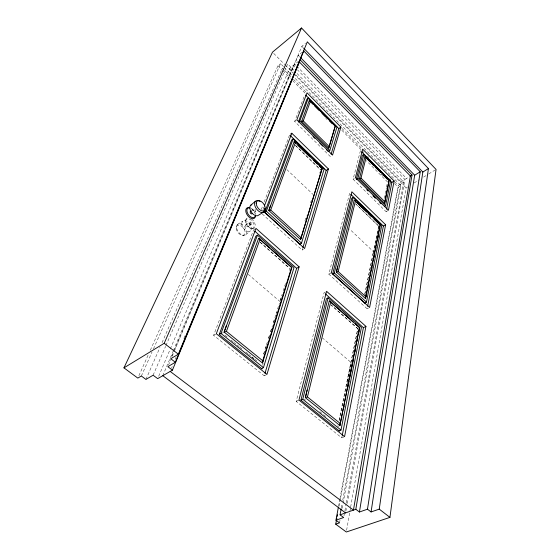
<?xml version="1.0" encoding="UTF-8"?>
<svg xmlns="http://www.w3.org/2000/svg" width="560" height="560" viewBox="0 0 560 560"><rect width="100%" height="100%" fill="white"/><g stroke="black" fill="none" stroke-linecap="round" stroke-linejoin="round"><path stroke-width="0.42" stroke-dasharray="2.8 2.1" d="M252.658 228.746L251.825 228.557A5.565 3.374 54.1 0 1 245.651 221.2L245.721 220.423M373.296 252.371L372.799 255.283L378.742 226.058L355.845 203.868M347.06 384.356L347.508 381.78M347.655 380.926L350.896 362.327L322.476 337.96M346.619 530.278L350.504 507.913M350.651 507.052L406.119 187.894L407.582 186.991M345.856 511.182L346.619 506.884M347.235 503.447L404.88 179.452L297.549 69.881M343.98 515.795L344.288 514.08M344.904 510.636L346.136 503.755M346.29 502.894L403.711 182.077L296.219 72.639M341.334 507.948L342.125 503.65M342.755 500.206L401.044 181.846L409.01 176.869M339.535 522.858L340.004 520.275M342.195 508.235L342.979 503.93M343.14 503.069L400.96 185.647L294.686 77.938M338.52 506.478L339.801 499.611M339.955 498.75L398.307 185.444L403.711 182.077M339.066 506.128L398.286 187.313L400.96 185.647M360.444 150.64L353.108 179.2L386.113 211.694L386.442 210.014M325.332 292.012L324.086 292.719L296.198 401.394L341.754 437.843L342.09 436.135M349.615 193.228L328.846 274.169L367.136 308.784L367.465 307.083M339.073 420.441L357.742 328.678L331.324 305.312M364.728 294.35L373.072 253.351M378.742 226.058L373.415 251.643L349.517 228.984M384.174 198.541L386.365 187.775M386.533 186.949L387.541 181.979L366.387 160.685M339.248 420.35L357.896 328.601L330.827 304.654M364.868 294.308L372.456 256.984M236.243 227.689L236.551 226.611M254.751 229.208L253.526 230.027L213.619 335.314L264.215 375.802L264.719 374.136M262.22 213.941L302.162 250.047L302.666 248.395M262.654 365.253L263.172 363.587M263.599 354.067L267.491 341.544M268.527 338.212L269.563 334.873M270.599 331.534L272.412 325.689M273.448 322.35L276.556 312.34M277.592 309.001L279.405 303.156M280.175 300.671L282.205 294.14M283.22 290.871L285.502 283.521M289.555 270.452L290.066 268.821L260.099 242.319M304.962 220.822L306.495 215.887M310.583 202.727L311.605 199.43M319.711 173.299L320.474 170.856M263.732 354.088L264.495 351.61M265.524 348.313L266.805 344.183M268.597 338.401L269.619 335.104M270.641 331.8L271.67 328.496M273.462 322.721L274.484 319.417M276.276 313.642L277.305 310.338M280.392 300.384L281.428 297.052M262.962 209.818L263.788 207.62L261.401 209.258L262.948 205.17M264.187 201.901L289.604 134.855M330.372 156.59L294.679 121.45L304.633 95.186M171.542 368.2L172.207 366.583M175.224 359.317L176.225 356.895M183.918 338.31L184.919 335.888M171.731 356.3L174.097 350.665M174.433 349.86L301.854 46.284L305.494 43.323M168.497 365.05L170.87 359.401M172.221 356.174L173.908 352.142M174.251 351.337L298.347 55.3L301.742 52.556M162.806 375.69L172.97 351.519M173.313 350.714L293.279 65.527L295.106 67.396M158.704 376.229L169.981 349.72M170.317 348.915L289.534 68.53L298.648 61.215M153.111 375.228L165.592 346.346M165.942 345.541L287.665 63.931L293.776 70.147M145.929 379.407L159.964 347.403M162.071 342.601L282.408 68.18L290.99 76.867M141.351 376.012L152.033 352.044M153.454 348.852L280.56 63.623L283.633 66.731M138.887 375.711L148.183 354.991M150.325 350.21L277.963 65.737L280.56 63.623M245.903 234.57L250.537 230.783M294.679 121.45L296.296 120.239M250.838 211.288L254.415 208.978L255.479 209.902L255.71 211.148L253.652 212.639M245.511 225.12L250.292 221.956L251.342 222.866L251.566 224.098L247.611 226.919L246.785 227.262L245.728 226.359L245.511 225.12L246.344 224.784L247.394 225.687L247.611 226.919M353.108 179.2L354.27 178.437M237.433 224.455L242.578 221.249M302.162 250.047L303.38 249.298M414.148 182.938L419.258 179.788M423.64 177.086L428.022 174.384M428.75 173.929L436.051 169.428M386.113 211.694L387.863 210.63M213.619 335.314L215.642 334.131M222.362 333.123L223.552 332.43M328.846 274.169L331.296 272.748M367.136 308.784L368.368 308.133M264.215 375.802L266.966 374.381M296.198 401.394L298.97 400.064M339.885 425.537L338.023 426.349L336.672 425.257M341.754 437.843L344.561 436.653M251.566 224.098L250.74 224.434L249.683 223.531L249.466 222.292M255.71 211.148L254.87 211.47L253.806 210.546L253.575 209.293M242.655 235.34A5.768 3.563 54 0 0 243.152 227.598A5.768 3.563 54 0 0 236.236 227.731A5.768 3.563 54 0 0 242.655 235.34L243.915 235.403A6.622 4.088 54 0 0 244.475 226.52A6.622 4.088 54 0 0 236.551 226.674A6.622 4.088 54 0 0 243.915 235.403M225.05 335.293L227.066 336.917M231.091 340.165L233.107 341.789M233.779 342.335L236.467 344.498M237.139 345.037L239.155 346.661M239.827 347.207L241.843 348.831M245.875 352.079L247.891 353.703M248.563 354.242L251.251 356.412M251.923 356.951L253.939 358.575M254.611 359.121L257.299 361.284M304.185 399.077L305.543 400.169M319.753 411.621L325.843 416.528M251.762 357.042L253.778 358.666M248.283 274.365L279.923 301.49M260.253 242.221L289.562 268.149M286.867 169.596L313.131 194.495M295.204 145.075L320.859 169.946M295.694 145.782L320.726 170.037M355.712 203.952L378.602 226.142M277.963 65.737L282.254 70.077M282.87 70.7L290.241 78.141M292.691 80.626L304.969 93.03M341.803 130.249L361.452 150.094M362.061 150.717L363.902 152.579M367.591 156.303L368.816 157.542M389.69 178.633L390.915 179.872M394.597 183.589L398.286 187.313M325.808 118.23L327.026 119.462M381.122 174.181L382.333 175.399M284.249 67.354L291.62 74.83M293.447 79.352L306.32 92.379M341.887 128.366L361.508 148.218M394.625 181.72L398.307 185.444M289.534 68.53L293.209 72.261M295.666 74.753L401.044 181.846M273.714 53.41L284.746 64.617M285.362 65.24L293.328 73.332M293.944 73.955L406.119 187.894M294.868 64.246L296.086 65.499M296.702 66.122L406.511 178.43M298.347 55.3L299.565 56.553M301.854 46.284L303.065 47.544M251.524 208.768A6.328 3.794 53.7 0 1 254.919 213.192M251.475 208.446A5.635 3.374 53.7 0 1 255.479 214.452M251.412 218.813A6.258 3.794 54.1 0 1 254.821 227.556A6.258 3.794 54.1 0 1 247.436 225.456A6.258 3.794 54.1 0 1 247.674 217.749M245.651 221.2A5.565 3.374 54.1 0 1 252.238 221.137A5.565 3.374 54.1 0 1 251.825 228.557M250.971 224.525L250.138 224.861L249.088 223.958L248.871 222.719L249.697 222.383L250.747 223.286L250.971 224.525M241.766 223.328A6.237 3.808 54.1 0 0 248.689 231.553A6.237 3.808 54.1 0 0 249.172 223.223A6.237 3.808 54.1 0 0 241.766 223.328"/><path stroke-width="0.84" d="M260.036 239.288L226.422 331.366L224.147 332.08L258.636 238.266L291.62 267.281L262.738 360.752L262.472 363.027L224.147 332.08L226.415 325.507M295.428 142.352L270.711 210.042L268.821 210.553L294.168 141.582L322.182 168.343L300.587 239.463L268.821 210.553L270.501 205.59M328.762 148.12L335.216 126.168L310.45 101.185L309.26 100.513L301.63 121.282L328.762 148.12L335.216 126.168M330.715 301.931L307.433 396.914L305.354 397.656L329.28 300.874L359.499 327.446L339.885 425.537L305.354 397.656L307.041 390.019M355.516 200.725L338.163 271.53L336.406 272.069L354.242 199.92L380.212 224.707L365.463 298.515L336.406 272.069L337.694 266.119M384.587 203.357L389.074 180.495L364.903 156.618L359.485 178.521L384.587 203.357L389.074 180.495M336.833 518.161L335.713 524.174L346.318 532L389.942 517.384L436.051 169.428L301.532 28L272.489 52.164L123.949 367.864L137.816 378.098L141.351 376.012L145.929 379.407L153.111 375.228L157.682 378.637L172.431 370.153L300.258 59.927L412.034 174.979L355.817 509.278L340.074 514.829L341.18 508.809M379.246 509.131L428.442 168.56L307.314 41.839L178.367 354.214L170.716 358.715L175.364 362.271L303.772 50.918L420.238 171.766L367.472 509.201L371.07 511.952L379.246 509.131L389.942 517.384M371.07 511.952L422.842 172.046L428.442 168.56M355.817 509.278L359.422 512.015L414.68 175.238L420.238 171.766M366.184 294.28L365.463 298.515L380.212 224.707M340.627 421.253L339.885 425.537L359.499 327.446M335.713 524.174L339.535 522.858L335.958 520.212L338.359 507.332M337.155 516.439L337.47 514.724M365.939 326.375L344.561 436.653L298.97 400.064L326.585 291.305L365.939 326.375L363.419 327.677L342.258 435.281M385.637 224.742L369.607 307.475L331.296 272.748L351.841 191.793L385.637 224.742L383.397 226.079L367.633 306.229M394.128 180.957L388.444 210.273L355.425 177.681L362.677 149.128L394.128 180.957L391.881 182.371L386.603 209.181M339.129 430.857L340.991 430.052L361.431 327.418L328.104 297.836L326.431 298.774L300.923 400.155L339.521 431.172M364.826 303.023L366.464 302.148L381.801 225.169L353.192 197.365L351.708 198.317L332.689 273.889L365.162 303.331M384.552 206.444L385.616 205.793L390.53 181.125L363.916 154.266L362.376 155.295L356.51 178.591M341.53 418.887L341.873 417.179M343.763 407.778L344.106 406.07M345.485 399.231L345.828 397.523M347.718 388.122L349.09 381.283M349.44 379.575L351.33 370.167M351.673 368.459L352.359 365.043M352.702 363.335L353.563 359.058M354.935 352.219L355.278 350.511M357.168 341.11L357.511 339.402M358.89 332.563L359.233 330.855M366.205 296.184L366.891 292.761M367.752 288.491L368.095 286.776M369.467 279.937L369.81 278.229M371.707 268.821L372.05 267.113M373.94 257.705L374.283 255.997M375.662 249.151L376.005 247.443M377.895 238.035L378.238 236.327M379.61 229.488L379.96 227.773M384.804 201.684L361.011 178.115L366.107 157.325M300.923 400.155L302.764 399.28L328.104 297.836M332.689 273.889L334.32 272.944L353.192 197.365M356.3 179.424L357.889 178.388L363.916 154.266M301.511 236.145L300.587 239.463L322.182 168.343M263.655 358.848L262.472 363.027L291.872 267.722L291.62 267.281M299.124 266.84L266.966 374.381L216.314 333.732L255.969 228.389L299.124 266.84L296.646 268.338L264.971 373.303M290.696 134.043L291.795 133.238L328.405 168.938L304.598 248.542L263.333 211.141M340.914 127.106L332.542 155.092L296.835 119.84L307.013 92.799L340.914 127.106L338.821 128.597L331.114 154.119M302.918 247.562L326.193 170.443L328.405 168.938M261.632 368.592L263.452 367.633L294.028 267.596L257.474 235.144L255.836 236.229L219.226 334.516L262.073 368.942M299.887 244.146L301.497 243.138L324.128 169.106L293.132 138.978L291.662 140.049L264.754 212.296L300.251 244.482M326.501 149.8L328.335 151.613L329.777 150.605L336.973 127.071L308.28 98.119L306.894 99.169L298.368 122.045M301.63 121.282L303.254 120.897L310.45 101.185M219.226 334.516L221.018 333.466L257.474 235.144M264.754 212.296L266.343 211.211L293.132 138.978M298.851 121.688L299.803 120.981L308.28 98.119M264.404 205.982L291.795 133.238M123.949 367.864L164.213 343.294L301.532 28M250.593 205.338L255.381 201.292M409.962 176.274L412.034 174.979M264.054 211.771L258.685 215.096A6.356 3.78 53.8 0 1 251.3 212.079A6.356 3.78 53.8 0 1 251.762 204.708M175.364 362.271L167.825 366.66L172.431 370.153M252.28 213.626L251.44 213.955L250.376 213.031L250.152 211.785L250.992 211.463M335.958 520.212L343.672 517.517L340.074 514.829M359.422 512.015L367.472 509.201M359.485 178.521L361.011 178.115M162.806 375.69L345.555 512.897M170.205 371.434L353.444 510.111L410.389 176.008L299.257 61.838M164.213 343.294L178.367 354.214M221.018 333.466L263.452 367.633M302.764 399.28L340.991 430.052M226.422 331.366L262.738 360.752M307.433 396.914L340.158 423.395M258.636 238.266L269.71 248.08M271.012 249.235L291.872 267.722M329.28 300.874L353.136 322.014M355.068 323.729L359.583 327.726M254.835 231.182L296.646 268.338M325.374 293.867L363.419 327.677M266.343 211.211L301.497 243.138M334.32 272.944L366.464 302.148M270.711 210.042L300.825 237.489M338.163 271.53L365.708 296.639M290.22 135.457L326.193 170.443M350.868 194.439L383.397 226.079M294.168 141.582L295.421 142.8M297.927 145.229L309.82 156.779M313.572 160.426L317.331 164.073M319.207 165.9L322.336 168.938M356.72 202.321L366.625 211.939M368.48 213.745L370.958 216.146M374.052 219.149L379.624 224.56M313.047 136.528L314.881 138.341M319.774 143.164L322.833 146.181M366.772 189.756L368.004 190.967M372.932 195.832L375.396 198.261M379.708 202.517L380.94 203.728M299.803 120.981L329.777 150.605M357.889 178.388L385.616 205.793M303.254 120.897L328.972 146.377M305.543 95.004L338.821 128.597M361.648 151.858L391.881 182.371M309.26 100.513L312.9 104.181M314.72 106.015L318.962 110.299M321.993 113.351L325.633 117.019M329.273 120.687L332.304 123.746M364.903 156.618L373.975 165.767M375.186 166.985L380.625 172.473M383.04 174.909L387.275 179.179M300.174 57.183L414.68 175.238M303.667 48.174L422.842 172.046M264.754 208.173A6.825 4.018 53.8 0 1 260.337 212.156A6.825 4.018 53.8 0 1 254.527 203.917A6.825 4.018 53.8 0 1 259.994 201.418M255.423 215.964A6.328 3.794 53.7 0 1 250.586 218.12A6.328 3.794 53.7 0 1 245.763 210.889A6.328 3.794 53.7 0 1 250.082 207.949M255.5 215.222A5.635 3.374 53.7 0 1 251.699 217.364A5.635 3.374 53.7 0 1 247.072 211.799A5.635 3.374 53.7 0 1 249.298 207.753M256.221 203.14A5.957 3.5 53.8 0 0 262.801 211.043A5.957 3.5 53.8 0 0 263.158 203.238A5.957 3.5 53.8 0 0 256.221 203.14"/></g></svg>
